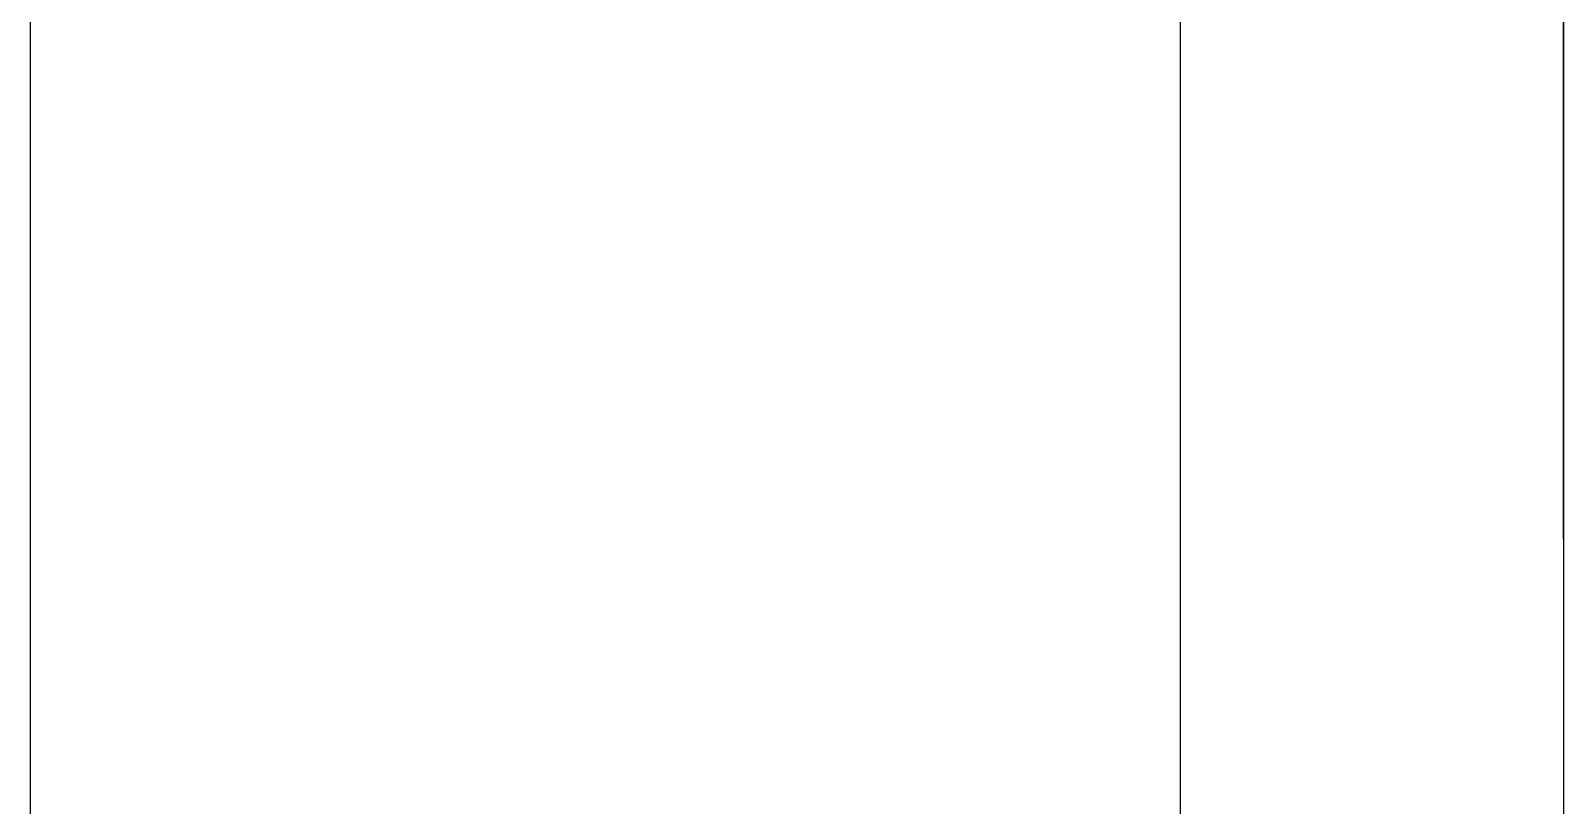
# Model space of a CAD drawing. Header units: centimetres. Extents: x 31418 to 49849, y -3781 to 3852.
# Drawn here: x 33848.1 to 33928.1, y 880.9 to 921.4 of the extents above; entities that cross this region are included whole.
import ezdxf

# ---------------------------------------------------------------- set-up
doc = ezdxf.new("R2010")
doc.units = ezdxf.units.CM
doc.header["$LTSCALE"] = 100
doc.header["$MEASUREMENT"] = 0
doc.layers.add('Muebles', color=11, linetype='Continuous')
doc.layers.add('MUROS', color=5, linetype='Continuous')

msp = doc.modelspace()

# ---------------------------------------------------------------- linework, layer by layer
at = {"layer": 'Muebles'}
for p, q in [((33908.119, 1014.808), (33908.119, 774.808)), ((33928.119, 894.808), (33928.119, 1014.808)), ((33928.119, 894.808), (33928.119, 774.808))]:
    msp.add_line(p, q, dxfattribs=at)
msp.add_lwpolyline([(33908.119, 804.492), (33848.119, 804.492), (33848.119, 995.125), (33908.119, 995.125)], close=True, dxfattribs=at)
at = {"layer": 'MUROS', "color": 5}
msp.add_line((33928.119, 1454.808), (33928.119, 664.808), dxfattribs=at)
at = {"layer": 'MUROS'}
msp.add_line((33908.119, 1114.808), (33908.119, 684.808), dxfattribs=at)

doc.saveas('drawing.dxf')
